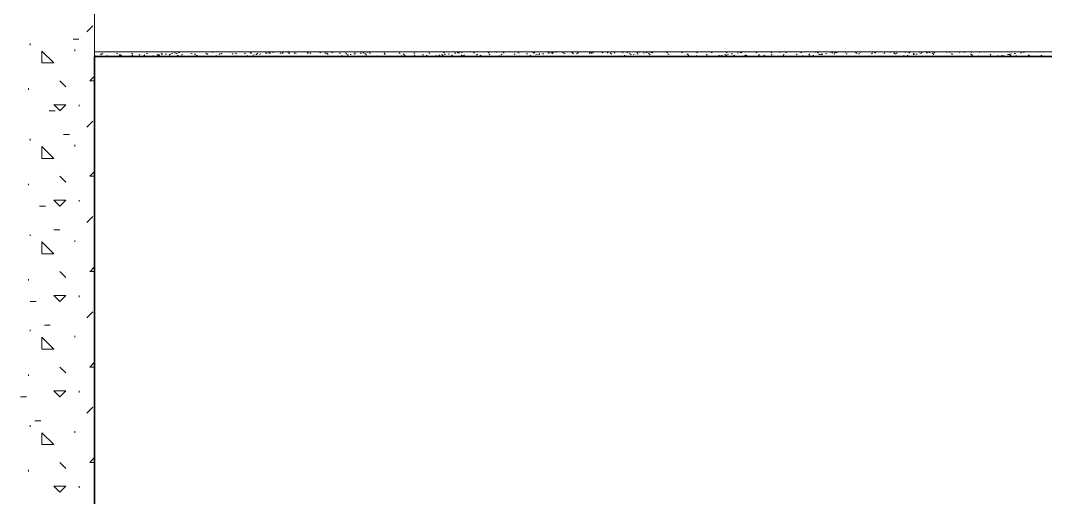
# Model space of a CAD drawing. Header units: millimetres. Extents: x -4948 to 42228, y -4856 to 69378.
# Drawn here: x 2737 to 5464, y 43293 to 44563 of the extents above; entities that cross this region are included whole.
import ezdxf

# ---------------------------------------------------------------- set-up
doc = ezdxf.new("R2010")
doc.units = ezdxf.units.MM
for name, color, linetype, lineweight in [('A-WALL', 113, 'Continuous', 13), ('A-WALL-PATT', 111, 'Continuous', 13), ('I-WALL', 2, 'Continuous', 13)]:
    doc.layers.add(name, color=color, linetype=linetype, lineweight=lineweight)

# ---------------------------------------------------------------- blocks, each defined once
blk = doc.blocks.new('27ELB-RD-AR-0000-BIM_rvt-1-1 этаж отм_ _0_000 лотки')
at = {"layer": 'A-WALL', "color": 252, "lineweight": 9}
for p, q in [((2933.9, 44579.6), (2933.9, 44479.6)), ((7708.9, 44479.6), (2933.9, 44479.6)), ((2933.9, 44479.6), (2933.9, 44467.1))]:
    blk.add_line(p, q, dxfattribs=at)
at = {"layer": 'A-WALL-PATT', "color": 252, "linetype": 'Continuous', "lineweight": 9}
for p, q in [((2913.1, 44533.3), (2928.9, 44549.2)), ((2762.3, 44497.6), (2762.3, 44501.6)), ((2876.6, 44513.5), (2892.4, 44513.5)), ((2794, 44450), (2794, 44481.7)), ((2825.7, 44450), (2794, 44481.7)), ((2881.3, 44481.7), (2881.3, 44485.7)), ((2933.9, 44468.7), (2935.5, 44470)), ((2949.8, 44474.3), (2952.2, 44472)), ((2953.2, 44475.8), (2956, 44474)), ((2965.3, 44467.8), (2968, 44469.8)), ((2992.7, 44475.9), (2995.6, 44474.1)), ((2999.6, 44469), (3002.3, 44471)), ((3000.6, 44473.8), (3002.9, 44471.7)), ((3002.9, 44471.7), (3002.9, 44471.7)), ((3002.9, 44471.7), (3005.4, 44469.4)), ((3032.3, 44476), (3035.1, 44474.2)), ((3032.9, 44469.4), (3035.5, 44471.5)), ((3052.1, 44472.7), (3054.6, 44470.4)), ((3065.3, 44469.3), (3068, 44471.3)), ((3071.8, 44476.1), (3074.7, 44474.3)), ((3077.6, 44467.5), (3080.9, 44467.9)), ((3087.9, 44468.8), (3091.2, 44469.3)), ((3099.7, 44470.5), (3102.3, 44472.5)), ((3103, 44472.3), (3105.3, 44470.1)), ((3104.4, 44471), (3107.7, 44471.4)), ((3105.3, 44470.1), (3105.3, 44470.1)), ((3105.3, 44470.1), (3107.8, 44467.9)), ((3111.4, 44476.1), (3114.2, 44474.3)), ((3111.7, 44472), (3115.1, 44472.4)), ((3122.1, 44473.3), (3125.4, 44473.8)), ((3132.9, 44470.9), (3135.6, 44473)), ((3138.5, 44475.5), (3141.9, 44475.9)), ((3145.3, 44479.6), (3146, 44479)), ((3145.9, 44476.5), (3149.3, 44476.9)), ((3150.9, 44476.2), (3153.8, 44474.4)), ((3154.5, 44471.2), (3157, 44468.9)), ((3156.3, 44477.8), (3159.6, 44478.3)), ((3165.4, 44470.8), (3168, 44472.8)), ((3190.5, 44476.3), (3193.3, 44474.5)), ((3199.7, 44472), (3202.3, 44474.1)), ((3205.4, 44470.7), (3207.7, 44468.6)), ((3207.7, 44468.6), (3207.7, 44468.6)), ((3207.7, 44468.6), (3209.3, 44467.1)), ((3230, 44476.3), (3232.9, 44474.5)), ((3232.9, 44472.4), (3235.6, 44474.5)), ((3246, 44479.6), (3248.3, 44477.5)), ((3256.9, 44469.6), (3259.4, 44467.3)), ((3265.4, 44472.3), (3268.1, 44474.3)), ((3269.6, 44476.4), (3272.4, 44474.6)), ((3296.3, 44479.6), (3297.6, 44478.5)), ((3299.7, 44473.5), (3302.4, 44475.6)), ((3307.7, 44469.2), (3310, 44467.1)), ((3309.1, 44476.5), (3312, 44474.7)), ((3328.6, 44467.6), (3331.9, 44468.1)), ((3333, 44473.9), (3335.6, 44476)), ((3338.9, 44469), (3342.2, 44469.4)), ((3346.7, 44479.6), (3348.3, 44478.2)), ((3348.3, 44478.2), (3348.3, 44478.2)), ((3348.3, 44478.2), (3350.7, 44475.9)), ((3348.7, 44476.6), (3351.5, 44474.8)), ((3355.4, 44471.2), (3358.7, 44471.6)), ((3359.3, 44468), (3360.3, 44467.1)), ((3362.7, 44472.1), (3366.1, 44472.6)), ((3365.4, 44473.8), (3368.1, 44475.8)), ((3373.1, 44473.5), (3376.4, 44473.9)), ((3388.2, 44476.6), (3391.1, 44474.8)), ((3389.5, 44475.7), (3392.9, 44476.1)), ((3396.9, 44476.6), (3400.3, 44477.1)), ((3397.5, 44479.2), (3400, 44476.9)), ((3399.8, 44475), (3402.4, 44477.1)), ((3407.3, 44478), (3410.6, 44478.4)), ((3410.1, 44467.6), (3410.7, 44467.1)), ((3427.8, 44476.7), (3430.6, 44474.9)), ((3433, 44475.4), (3435.7, 44477.5)), ((3448.3, 44478.7), (3450.6, 44476.6)), ((3450.6, 44476.6), (3450.6, 44476.6)), ((3450.6, 44476.6), (3453.1, 44474.3)), ((3465.5, 44475.3), (3468.1, 44477.3)), ((3467.3, 44476.8), (3470.2, 44475)), ((3499.8, 44476.5), (3502.4, 44478.6)), ((3499.9, 44477.6), (3502.3, 44475.4)), ((3506.9, 44476.9), (3509.7, 44475.1)), ((3533, 44476.9), (3535.7, 44479)), ((3546.4, 44476.9), (3549.3, 44475.1)), ((3550.7, 44477.2), (3553, 44475)), ((3553, 44475), (3553, 44475)), ((3553, 44475), (3555.5, 44472.8)), ((3565.5, 44476.8), (3568.2, 44478.8)), ((3574.3, 44467.1), (3575.5, 44467.3)), ((3579.6, 44467.8), (3582.9, 44468.2)), ((3585.6, 44467.1), (3586.1, 44467.5)), ((3586, 44477), (3588.8, 44475.2)), ((3589.9, 44469.2), (3593.2, 44469.6)), ((3599.8, 44478), (3601.9, 44479.6)), ((3602.3, 44476.1), (3604.7, 44473.8)), ((3606.4, 44471.3), (3609.7, 44471.8)), ((3613.8, 44472.3), (3617.1, 44472.7)), ((3618.3, 44467.1), (3618.6, 44467.4)), ((3624.1, 44473.7), (3627.4, 44474.1)), ((3625.5, 44477.1), (3628.4, 44475.3)), ((3633.1, 44478.5), (3634.6, 44479.6)), ((3640.6, 44475.8), (3643.9, 44476.3)), ((3647.9, 44476.8), (3651.3, 44477.2)), ((3651, 44467.1), (3652.9, 44468.6)), ((3653.1, 44475.6), (3655.4, 44473.5)), ((3655.4, 44473.5), (3655.4, 44473.5)), ((3655.4, 44473.5), (3657.9, 44471.2)), ((3658.3, 44478.2), (3661.6, 44478.6)), ((3665.1, 44477.1), (3667.9, 44475.3)), ((3665.6, 44478.3), (3667.2, 44479.6)), ((3683.6, 44467.1), (3686.1, 44469)), ((3699.9, 44479.5), (3699.9, 44479.6)), ((3704.6, 44477.2), (3707.5, 44475.4)), ((3704.6, 44474.5), (3707.1, 44472.2)), ((3716.3, 44467.1), (3718.6, 44468.9)), ((3744.2, 44477.3), (3747, 44475.5)), ((3750.3, 44468.1), (3752.9, 44470.1)), ((3755.5, 44474.1), (3757.8, 44471.9)), ((3757.8, 44471.9), (3757.8, 44471.9)), ((3757.8, 44471.9), (3760.3, 44469.7)), ((3783.5, 44468.5), (3786.2, 44470.5)), ((3783.7, 44477.4), (3786.6, 44475.6)), ((3807, 44472.9), (3809.5, 44470.7)), ((3816, 44468.3), (3818.7, 44470.4)), ((3823.3, 44477.4), (3826.1, 44475.6)), ((3824, 44467.1), (3826.5, 44467.4)), ((3830.6, 44468), (3833.9, 44468.4)), ((3840.9, 44469.3), (3844.2, 44469.8)), ((3850.3, 44469.6), (3853, 44471.6)), ((3857.4, 44471.5), (3860.7, 44471.9)), ((3857.8, 44472.5), (3860.2, 44470.4)), ((3860.2, 44470.4), (3860.2, 44470.4)), ((3860.2, 44470.4), (3862.7, 44468.1)), ((3862.8, 44477.5), (3865.7, 44475.7)), ((3864.8, 44472.5), (3868.1, 44472.9)), ((3875.1, 44473.8), (3878.4, 44474.3)), ((3883.5, 44470), (3886.2, 44472)), ((3891.6, 44476), (3894.9, 44476.4)), ((3898.9, 44477), (3902.3, 44477.4)), ((3900.5, 44479.6), (3900.8, 44479.2)), ((3902.4, 44477.6), (3905.2, 44475.8)), ((3909.3, 44478.3), (3912.6, 44478.8)), ((3909.4, 44471.4), (3911.9, 44469.1)), ((3916, 44469.8), (3918.7, 44471.9)), ((3941.9, 44477.7), (3944.8, 44475.8)), ((3950.3, 44471.1), (3953, 44473.1)), ((3960.2, 44471), (3962.6, 44468.8)), ((3962.6, 44468.8), (3962.6, 44468.8)), ((3962.6, 44468.8), (3964.4, 44467.1)), ((3981.5, 44477.7), (3984.3, 44475.9)), ((3983.6, 44471.5), (3986.2, 44473.5)), ((4001.1, 44479.6), (4003.2, 44477.7)), ((4011.8, 44469.8), (4014.3, 44467.6)), ((4016.1, 44471.3), (4018.7, 44473.4)), ((4021, 44477.8), (4023.9, 44476)), ((4050.4, 44472.6), (4053, 44474.6)), ((4051.5, 44479.6), (4052.5, 44478.7)), ((4060.6, 44477.9), (4063.4, 44476.1)), ((4062.6, 44469.4), (4065, 44467.2)), ((4065, 44467.2), (4065, 44467.2)), ((4065, 44467.2), (4065.1, 44467.1)), ((4074.2, 44467.2), (4077.5, 44467.6)), ((4081.6, 44468.1), (4084.9, 44468.6)), ((4083.6, 44473), (4086.3, 44475)), ((4091.9, 44469.5), (4095.2, 44469.9)), ((4100.1, 44477.9), (4103, 44476.1)), ((4101.8, 44479.6), (4103.1, 44478.4)), ((4103.1, 44478.4), (4103.1, 44478.4)), ((4103.1, 44478.4), (4105.6, 44476.1)), ((4108.4, 44471.7), (4111.7, 44472.1)), ((4114.2, 44468.3), (4115.5, 44467.1)), ((4115.8, 44472.6), (4119.1, 44473.1)), ((4116.1, 44472.8), (4118.8, 44474.9)), ((4126.1, 44474), (4129.4, 44474.4)), ((4139.7, 44478), (4142.5, 44476.2)), ((4142.6, 44476.2), (4145.9, 44476.6)), ((4149.9, 44477.1), (4153.3, 44477.6)), ((4150.4, 44474.1), (4153.1, 44476.1)), ((4152.4, 44479.4), (4154.8, 44477.2)), ((4160.3, 44478.5), (4163.6, 44478.9)), ((4165, 44467.8), (4165.8, 44467.1)), ((4179.2, 44478.1), (4182.1, 44476.3)), ((4183.6, 44474.5), (4186.3, 44476.5)), ((4203.2, 44479), (4205.5, 44476.8)), ((4205.5, 44476.8), (4205.5, 44476.8)), ((4205.5, 44476.8), (4208, 44474.6)), ((4216.1, 44474.3), (4218.8, 44476.4)), ((4218.8, 44478.2), (4221.6, 44476.4)), ((4250.4, 44475.6), (4253.1, 44477.6)), ((4254.8, 44477.9), (4257.2, 44475.6)), ((4258.3, 44478.2), (4261.2, 44476.4)), ((4283.7, 44476), (4286.3, 44478)), ((4297.9, 44478.3), (4300.7, 44476.5)), ((4305.6, 44477.4), (4307.9, 44475.3)), ((4307.9, 44475.3), (4307.9, 44475.3)), ((4307.9, 44475.3), (4310.4, 44473)), ((4316.2, 44475.8), (4318.8, 44477.9)), ((4325.2, 44467.3), (4328.5, 44467.8)), ((4332.6, 44468.3), (4335.9, 44468.7)), ((4337.4, 44478.4), (4340.3, 44476.6)), ((4342.9, 44469.6), (4346.2, 44470.1)), ((4350.5, 44477.1), (4353.1, 44479.1)), ((4357.1, 44476.3), (4359.6, 44474)), ((4359.4, 44471.8), (4362.7, 44472.3)), ((4366.8, 44472.8), (4370.1, 44473.2)), ((4377, 44478.4), (4379.8, 44476.6)), ((4377.1, 44474.1), (4380.4, 44474.6)), ((4383.7, 44477.5), (4386.4, 44479.5)), ((4393.6, 44476.3), (4396.9, 44476.8)), ((4401, 44477.3), (4404.3, 44477.7)), ((4402.8, 44467.1), (4403.5, 44467.6)), ((4408, 44475.9), (4410.3, 44473.7)), ((4410.3, 44473.7), (4410.3, 44473.7)), ((4410.3, 44473.7), (4412.8, 44471.5)), ((4411.3, 44478.6), (4414.6, 44479.1)), ((4416.2, 44477.3), (4418.9, 44479.4)), ((4416.5, 44478.5), (4419.4, 44476.7)), ((4435.5, 44467.1), (4436.8, 44468.1)), ((4450.5, 44478.6), (4451.8, 44479.6)), ((4456.1, 44478.6), (4458.9, 44476.8)), ((4459.5, 44474.7), (4462, 44472.5)), ((4468.2, 44467.1), (4469.3, 44467.9)), ((4483.7, 44479), (4484.5, 44479.6)), ((4495.6, 44478.7), (4498.5, 44476.9)), ((4500.9, 44467.1), (4503.6, 44469.1)), ((4510.3, 44474.3), (4512.7, 44472.2)), ((4512.7, 44472.2), (4512.7, 44472.2)), ((4512.7, 44472.2), (4515.2, 44469.9)), ((4516.2, 44478.9), (4517.2, 44479.6)), ((4534.2, 44467.5), (4536.8, 44469.6)), ((4535.2, 44478.7), (4538, 44476.9)), ((4561.9, 44473.2), (4564.4, 44470.9)), ((4566.7, 44467.4), (4569.3, 44469.4)), ((4574.7, 44478.8), (4577.6, 44477)), ((4576.2, 44467.5), (4579.6, 44467.9)), ((4583.6, 44468.4), (4586.9, 44468.9)), ((4593.9, 44469.8), (4597.2, 44470.2)), ((4601, 44468.6), (4603.6, 44470.6)), ((4610.4, 44472), (4613.7, 44472.4)), ((4612.7, 44472.7), (4615.1, 44470.6)), ((4614.3, 44478.9), (4617.1, 44477.1)), ((4615.1, 44470.6), (4615.1, 44470.6)), ((4615.1, 44470.6), (4617.5, 44468.3)), ((4617.8, 44472.9), (4621.1, 44473.4)), ((4628.1, 44474.3), (4631.4, 44474.7)), ((4634.2, 44469), (4636.9, 44471.1)), ((4644.6, 44476.5), (4647.9, 44476.9)), ((4652, 44477.4), (4655.3, 44477.9)), ((4653.8, 44479), (4656.7, 44477.2)), ((4655.6, 44479.6), (4655.7, 44479.5)), ((4662.3, 44478.8), (4665.6, 44479.2)), ((4664.3, 44471.6), (4666.8, 44469.4)), ((4666.7, 44468.9), (4669.3, 44470.9)), ((4693.4, 44479), (4696.2, 44477.2)), ((4701, 44470.1), (4703.7, 44472.2)), ((4715.1, 44471.2), (4717.5, 44469)), ((4717.5, 44469), (4717.5, 44469)), ((4717.5, 44469), (4719.6, 44467.1)), ((4732.9, 44479.1), (4735.8, 44477.3)), ((4734.2, 44470.5), (4736.9, 44472.6)), ((4756.3, 44479.6), (4758.1, 44477.9)), ((4766.7, 44470.4), (4769.4, 44472.4)), ((4766.7, 44470.1), (4769.2, 44467.8)), ((4772.5, 44479.2), (4775.3, 44477.4)), ((4801, 44471.6), (4803.7, 44473.7)), ((4806.6, 44479.6), (4807.3, 44478.9)), ((4812, 44479.2), (4814.8, 44477.4)), ((4817.5, 44469.6), (4819.8, 44467.5)), ((4819.8, 44467.5), (4819.8, 44467.5)), ((4819.8, 44467.5), (4820.3, 44467.1)), ((4827.2, 44467.6), (4830.6, 44468.1)), ((4834.3, 44472), (4836.9, 44474.1)), ((4834.6, 44468.6), (4837.9, 44469)), ((4844.9, 44470), (4848.2, 44470.4)), ((4851.6, 44479.3), (4854.4, 44477.5)), ((4857, 44479.6), (4858, 44478.6)), ((4858, 44478.6), (4858, 44478.6)), ((4858, 44478.6), (4860.5, 44476.4)), ((4861.4, 44472.1), (4864.8, 44472.6)), ((4866.8, 44471.9), (4869.4, 44473.9)), ((4868.8, 44473.1), (4872.1, 44473.5)), ((4869.1, 44468.5), (4870.6, 44467.1)), ((4879.1, 44474.5), (4882.4, 44474.9)), ((4891.1, 44479.4), (4893.9, 44477.6)), ((4895.6, 44476.6), (4898.9, 44477.1)), ((4901.1, 44473.1), (4903.7, 44475.2)), ((4903, 44477.6), (4906.3, 44478)), ((4907.3, 44479.6), (4909.7, 44477.4)), ((4913.3, 44479), (4916.6, 44479.4)), ((4919.9, 44468.1), (4921, 44467.1)), ((4930.7, 44479.5), (4933.5, 44477.7)), ((4934.3, 44473.5), (4937, 44475.6)), ((4958.1, 44479.2), (4960.4, 44477.1)), ((4960.4, 44477.1), (4960.4, 44477.1)), ((4960.4, 44477.1), (4962.9, 44474.8)), ((4966.8, 44473.4), (4969.4, 44475.4)), ((4970.2, 44479.5), (4973, 44477.7)), ((5001.1, 44474.6), (5003.8, 44476.7)), ((5009.6, 44478.1), (5012.1, 44475.8)), ((5009.8, 44479.6), (5012.6, 44477.8)), ((5034.3, 44475), (5037, 44477.1)), ((5049.4, 44479.6), (5052.1, 44477.9)), ((5060.5, 44477.7), (5062.8, 44475.5)), ((5062.8, 44475.5), (5062.8, 44475.5)), ((5062.8, 44475.5), (5065.3, 44473.2)), ((5066.8, 44474.9), (5069.5, 44476.9)), ((5078.3, 44467.8), (5081.6, 44468.2)), ((5085.6, 44468.8), (5088.9, 44469.2)), ((5089.1, 44479.6), (5091.7, 44477.9)), ((5095.9, 44470.1), (5099.2, 44470.6)), ((5101.1, 44476.1), (5103.8, 44478.2)), ((5112, 44476.5), (5114.5, 44474.3)), ((5112.4, 44472.3), (5115.8, 44472.7)), ((5119.8, 44473.3), (5123.1, 44473.7)), ((5128.8, 44479.6), (5131.2, 44478)), ((5130.1, 44474.6), (5133.4, 44475.1)), ((5134.4, 44476.6), (5137, 44478.6)), ((5146.6, 44476.8), (5150, 44477.2)), ((5154, 44477.8), (5157.3, 44478.2)), ((5162.8, 44476.1), (5165.2, 44474)), ((5164.3, 44479.1), (5167.6, 44479.6)), ((5165.2, 44474), (5165.2, 44474)), ((5165.2, 44474), (5167.7, 44471.7)), ((5166.9, 44476.4), (5169.5, 44478.4)), ((5168.4, 44479.6), (5170.8, 44478.1)), ((5187.4, 44467.1), (5187.4, 44467.1)), ((5201.2, 44477.6), (5203.7, 44479.6)), ((5208.1, 44479.6), (5210.3, 44478.2)), ((5214.4, 44475), (5216.9, 44472.7)), ((5234.4, 44478.1), (5236.4, 44479.6)), ((5247.8, 44479.6), (5249.9, 44478.2)), ((5252.8, 44467.1), (5254.2, 44468.2)), ((5265.2, 44474.5), (5267.6, 44472.4)), ((5266.9, 44477.9), (5269.1, 44479.6)), ((5267.6, 44472.4), (5267.6, 44472.4)), ((5267.6, 44472.4), (5270, 44470.1)), ((5285.5, 44467.1), (5287.5, 44468.6)), ((5287.4, 44479.6), (5289.4, 44478.3)), ((5301.2, 44479.1), (5301.8, 44479.6)), ((5316.8, 44473.4), (5319.3, 44471.2)), ((5318.2, 44467.1), (5320, 44468.5)), ((5327.1, 44479.6), (5329, 44478.4)), ((5329.3, 44468), (5332.6, 44468.4)), ((5334.4, 44479.6), (5334.5, 44479.6)), ((5336.6, 44468.9), (5339.9, 44469.4)), ((5346.9, 44470.3), (5350.2, 44470.7)), ((5351.6, 44467.7), (5354.3, 44469.7)), ((5363.5, 44472.5), (5366.8, 44472.9)), ((5366.7, 44479.6), (5368.5, 44478.5)), ((5366.9, 44479.4), (5367.2, 44479.6)), ((5367.6, 44473), (5370, 44470.8)), ((5370, 44470.8), (5370, 44470.8)), ((5370, 44470.8), (5372.4, 44468.6)), ((5370.8, 44473.4), (5374.1, 44473.9)), ((5381.1, 44474.8), (5384.4, 44475.2)), ((5384.9, 44468.1), (5387.5, 44470.1)), ((5397.6, 44477), (5401, 44477.4)), ((5405, 44477.9), (5408.3, 44478.4)), ((5406.4, 44479.6), (5408.1, 44478.5)), ((5415.3, 44479.3), (5417.6, 44479.6)), ((5417.3, 44467.9), (5420, 44470)), ((5419.2, 44471.9), (5421.7, 44469.6)), ((5446.1, 44479.6), (5447.6, 44478.6)), ((5451.6, 44469.2), (5454.3, 44471.2)), ((2794, 44450), (2825.8, 44450)), ((2921, 44402.3), (2933.9, 44415.2)), ((2758.3, 44378.6), (2758.3, 44382.5)), ((2857.4, 44386.6), (2841.5, 44402.5)), ((2921, 44402.4), (2933.9, 44402.4)), ((2841.5, 44323.1), (2825.6, 44339)), ((2825.8, 44338.9), (2857.5, 44338.9)), ((2841.6, 44323), (2857.5, 44338.9)), ((2893.2, 44334.9), (2893.2, 44338.9)), ((2813.1, 44323), (2828.9, 44323)), ((2913.1, 44279.3), (2928.9, 44295.2)), ((2762.3, 44243.6), (2762.3, 44247.6)), ((2851.2, 44259.5), (2867, 44259.5)), ((2794, 44196), (2794, 44227.7)), ((2825.7, 44196), (2794, 44227.7)), ((2881.3, 44227.7), (2881.3, 44231.7)), ((2794, 44196), (2825.8, 44196)), ((2921, 44148.3), (2933.9, 44161.2)), ((2857.4, 44132.6), (2841.5, 44148.5)), ((2921, 44148.4), (2933.9, 44148.4)), ((2758.3, 44124.6), (2758.3, 44128.5)), ((2841.5, 44069.1), (2825.6, 44085)), ((2825.8, 44084.9), (2857.5, 44084.9)), ((2841.6, 44069), (2857.5, 44084.9)), ((2893.2, 44080.9), (2893.2, 44084.9)), ((2787.7, 44069), (2803.5, 44069)), ((2913.1, 44025.3), (2928.9, 44041.2)), ((2825.8, 44005.5), (2841.6, 44005.5)), ((2762.3, 43989.6), (2762.3, 43993.6)), ((2794, 43942), (2794, 43973.7)), ((2825.7, 43942), (2794, 43973.7)), ((2881.3, 43973.7), (2881.3, 43977.7)), ((2794, 43942), (2825.8, 43942)), ((2857.4, 43878.6), (2841.5, 43894.5)), ((2921, 43894.3), (2933.9, 43907.2)), ((2921, 43894.4), (2933.9, 43894.4)), ((2758.3, 43870.6), (2758.3, 43874.5)), ((2762.3, 43815), (2778.1, 43815)), ((2841.5, 43815.1), (2825.6, 43831)), ((2825.8, 43830.9), (2857.5, 43830.9)), ((2841.6, 43815), (2857.5, 43830.9)), ((2893.2, 43826.9), (2893.2, 43830.9)), ((2913.1, 43771.3), (2928.9, 43787.2)), ((2800.4, 43751.5), (2816.2, 43751.5)), ((2762.3, 43735.6), (2762.3, 43739.6)), ((2881.3, 43719.7), (2881.3, 43723.7)), ((2794, 43688), (2794, 43719.7)), ((2825.7, 43688), (2794, 43719.7)), ((2794, 43688), (2825.8, 43688)), ((2921, 43640.3), (2933.9, 43653.2)), ((2758.3, 43616.6), (2758.3, 43620.5)), ((2857.4, 43624.6), (2841.5, 43640.5)), ((2921, 43640.4), (2933.9, 43640.4)), ((2736.9, 43561), (2752.7, 43561)), ((2841.5, 43561.1), (2825.6, 43577)), ((2825.8, 43576.9), (2857.5, 43576.9)), ((2841.6, 43561), (2857.5, 43576.9)), ((2893.2, 43572.9), (2893.2, 43576.9)), ((2913.1, 43517.3), (2928.9, 43533.2)), ((2762.3, 43481.6), (2762.3, 43485.6)), ((2775, 43497.5), (2790.8, 43497.5)), ((2794, 43434), (2794, 43465.7)), ((2825.7, 43434), (2794, 43465.7)), ((2881.3, 43465.7), (2881.3, 43469.7)), ((2794, 43434), (2825.8, 43434)), ((2921, 43386.3), (2933.9, 43399.2)), ((2857.4, 43370.6), (2841.5, 43386.5)), ((2921, 43386.4), (2933.9, 43386.4)), ((2758.3, 43362.6), (2758.3, 43366.5)), ((2841.5, 43307.1), (2825.6, 43323)), ((2825.8, 43322.9), (2857.5, 43322.9)), ((2841.6, 43307), (2857.5, 43322.9)), ((2893.2, 43318.9), (2893.2, 43322.9))]:
    blk.add_line(p, q, dxfattribs=at)
at = {"layer": 'I-WALL', "color": 252, "lineweight": 35}
for p, q in [((2933.9, 44467.1), (7708.9, 44467.1)), ((2933.9, 42192.1), (2933.9, 44467.1))]:
    blk.add_line(p, q, dxfattribs=at)

msp = doc.modelspace()

# ---------------------------------------------------------------- block references
at = {"lineweight": 5}
msp.add_blockref('27ELB-RD-AR-0000-BIM_rvt-1-1 этаж отм_ _0_000 лотки', (0, 0), dxfattribs=at)

doc.saveas('drawing.dxf')
